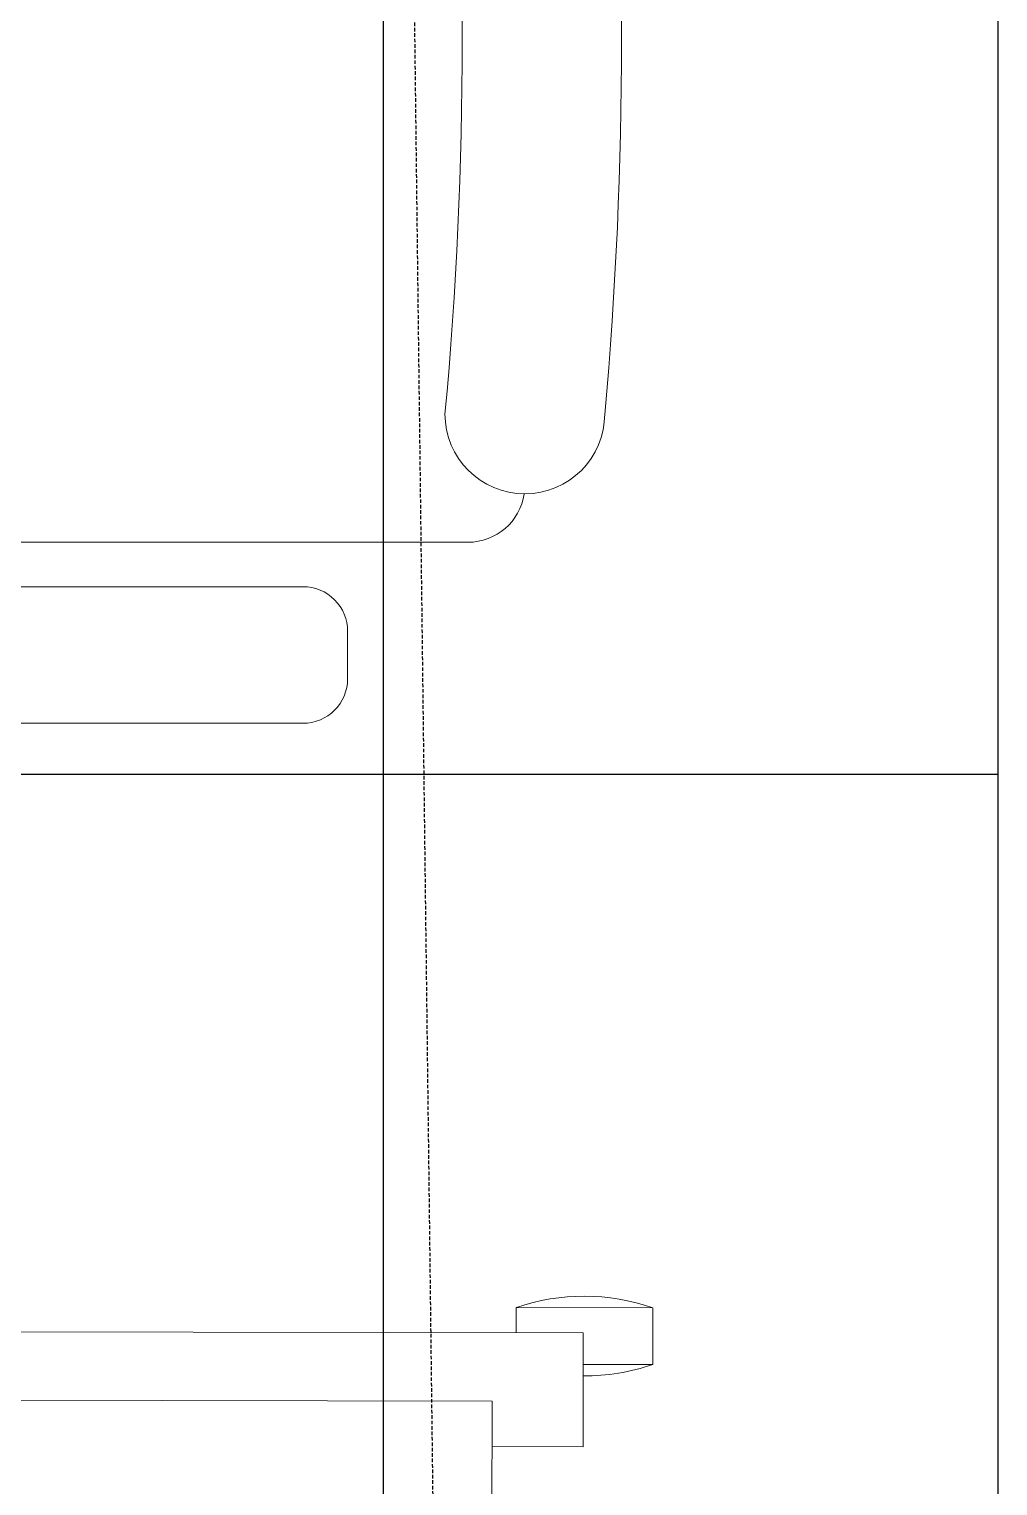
# Model space of a CAD drawing. Extents: x -178977 to 231842, y -29287 to 19916.
# Drawn here: x 38050 to 38476, y -11943 to -11303 of the extents above; entities that cross this region are included whole.
import ezdxf

# ---------------------------------------------------------------- set-up
doc = ezdxf.new("R2010")
doc.units = 0
doc.header["$LTSCALE"] = 0.25
doc.linetypes.add('DASHDOT', pattern=[25.4, 12.7, -6.35, 0, -6.35])
doc.linetypes.add('HIDDEN', pattern=[9.525, 6.35, -3.175])
doc.layers.add('01-First Floor-FUR$0$FALSE CEILING', color=251, linetype='Continuous')
for name, color, linetype, lineweight in [('01-First Floor-FUR$0$LOADING', 253, 'Continuous', 5), ('01-First Floor-FUR$0$TME-MEDICAL EQUIPMENT', 42, 'Continuous', 13), ('01-First Floor-FUR$0$Walls', 251, 'Continuous', 5), ('E-LITE-CLNG-CNDT', 6, 'DASHDOT', 35), ('E-POWR-FLOR-CNDT', 6, 'HIDDEN', 25)]:
    doc.layers.add(name, color=color, linetype=linetype, lineweight=lineweight)

# ---------------------------------------------------------------- blocks, each defined once
blk = doc.blocks.new('01-First Floor-FUR$0$workstation')
at = {"layer": '01-First Floor-FUR$0$LOADING'}
for p, q in [((2804.249, -1055.787, 0), (2804.35, -994.788, 0)), ((2800.244, -1058.781, 0), (2800.252, -1053.781, 0)), ((2800.252, -1053.781, 0), (2804.252, -1053.787, 0)), ((2854.249, -1055.87, 0), (2804.249, -1055.787, 0)), ((2797.185, -1059.887, 0), (2797.189, -1057.387, 0)), ((2800.246, -1057.392, 0), (2797.189, -1057.387, 0)), ((2800.244, -1058.781, 0), (2858.244, -1058.877, 0)), ((2803.185, -1059.897, 0), (2803.186, -1058.786, 0)), ((2803.185, -1059.897, 0), (2797.185, -1059.887, 0))]:
    blk.add_line(p, q, dxfattribs=at)
for centre, start, end in [((2800.174, -1066.142, 0), 89.54848, 108.82976), ((2800.199, -1051.142, 0), 250.98047, 288.82976)]:
    blk.add_arc(centre, 9.25, start, end, dxfattribs=at)
blk = doc.blocks.new('01-First Floor-FUR$0$GF21018-P')
at = {"color": 0}
for p, q in [((0.22049, 0.47563), (0.22049, 0.0675)), ((0.24001, 0.32259), (0.24001, 0.14)), ((0.30001, 0.32259), (0.30001, 0.14)), ((0.25963, 0.12039), (0.2804, 0.12039))]:
    blk.add_line(p, q, dxfattribs=at)
for centre, radius, start, end in [((0.25963, 0.14), 0.01962, 180, 270), ((0.2804, 0.14), 0.01962, 270, 0), ((0, 1.84674), 1.77674, 264.69456, 275.30527), ((0.16409, 0.0425), 0.03511, 270, 90), ((0.19549, 0.0675), 0.025, 278.52792, 360), ((0, 1.83136), 1.83136, 264.85322, 275.14698)]:
    blk.add_arc(centre, radius, start, end, dxfattribs=at)
blk = doc.blocks.new('01-First Floor-FUR')
at = {"layer": '01-First Floor-FUR$0$FALSE CEILING', "linetype": 'Continuous'}
for p, q in [((38206, -12830), (38206, -8830)), ((34976, -11630), (38476, -11630))]:
    blk.add_line(p, q, dxfattribs=at)
at = {"layer": '01-First Floor-FUR$0$FALSE CEILING'}
blk.add_lwpolyline([(34976, -12830), (34976, -10710), (34976, -10710), (34976, -8830), (38476, -8830), (38476, -12830), (34976, -12830)], dxfattribs=at)
at = {"layer": '01-First Floor-FUR$0$Walls'}
blk.add_line((38476, -8830), (38476, -12830), dxfattribs=at)
at = {"layer": '01-First Floor-FUR$0$LOADING', "extrusion": (7.77426e-06, 2.24021e-05, 1), "xscale": -1000, "yscale": 1000, "zscale": 1000, "rotation": 90.00141075505213}
blk.add_blockref('01-First Floor-FUR$0$GF21018-P', (38310.61, -11307.59, -0.07), dxfattribs=at)
at = {"layer": '01-First Floor-FUR$0$TME-MEDICAL EQUIPMENT', "xscale": 10, "yscale": 10, "zscale": 10, "rotation": 180}
blk.add_blockref('01-First Floor-FUR$0$workstation', (66296.22, -22463.23, -0.1), dxfattribs=at)

msp = doc.modelspace()

# ---------------------------------------------------------------- linework, layer by layer
at = {"layer": 'E-POWR-FLOR-CNDT'}
msp.add_lwpolyline([(38352.26, -12129.83), (38228.51, -12006.08), (38161.38, -6603.73, -0.202144), (38190.67, -6531.78), (38352.26, -6370.19)], format="xyb", dxfattribs=at)

# ---------------------------------------------------------------- block references
at = {"layer": 'E-LITE-CLNG-CNDT'}
msp.add_blockref('01-First Floor-FUR', (0, 0), dxfattribs=at)

doc.saveas('drawing.dxf')
